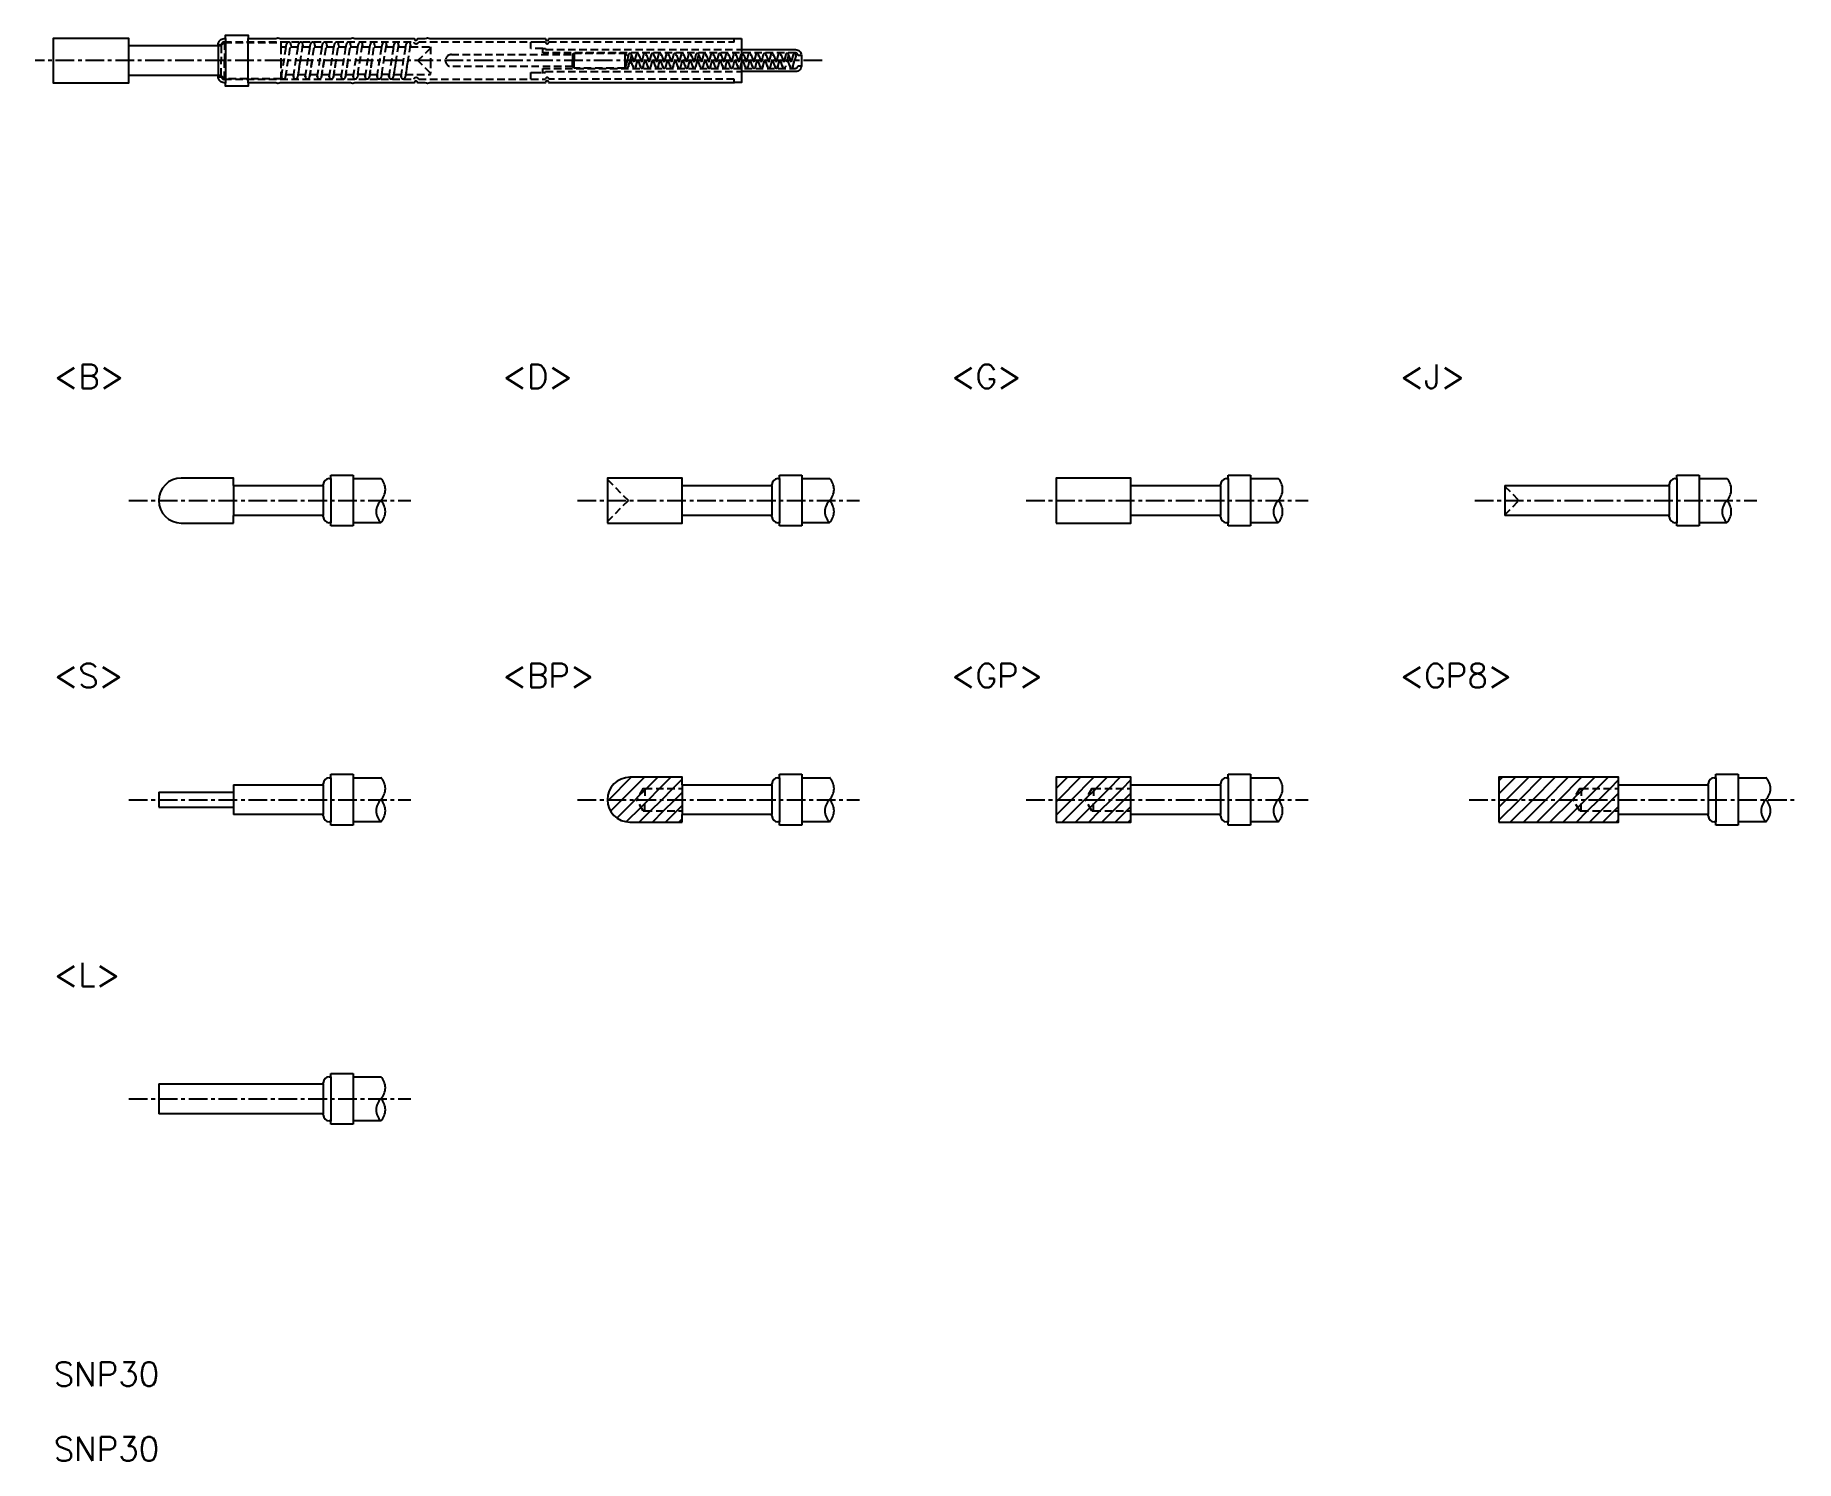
# Model space of a CAD drawing. Extents: x 209 to 327, y -185 to -90.
import ezdxf
from ezdxf.enums import TextEntityAlignment as Align

# ---------------------------------------------------------------- set-up
doc = ezdxf.new("R2010")
doc.units = 0
doc.linetypes.add('CENTER', pattern=[2, 1.25, -0.25, 0.25, -0.25])
doc.linetypes.add('DASHED', pattern=[0.75, 0.5, -0.25])
doc.layers.get('0').update_dxf_attribs({"linetype": 'CONTINUOUS'})
doc.layers.add('CENTER', color=1, linetype='CENTER')
doc.styles.get("Standard").update_dxf_attribs({"font": 'txt.shx', "width": 0.7, "bigfont": 'bigfont.shx'})

# ---------------------------------------------------------------- blocks, each defined once
blk = doc.blocks.new('*X2')
at = {"color": 0, "linetype": 'CONTINUOUS'}
for p, q in [((247.85, -141.27), (249.35, -139.77)), ((248.73, -141.27), (250.23, -139.77)), ((250.37, -140.52), (251.12, -139.77)), ((251.25, -140.52), (252, -139.77)), ((252.14, -140.52), (252.76, -139.9)), ((249.62, -141.27), (249.87, -141.02)), ((249.87, -141.02), (250.26, -140.63)), ((250.26, -140.63), (250.37, -140.52)), ((250.5, -141.27), (251.25, -140.52)), ((251.39, -141.27), (252.14, -140.52)), ((252.27, -141.27), (252.76, -140.78)), ((247.76, -141.36), (247.85, -141.27)), ((247.97, -142.04), (248.73, -141.27)), ((248.39, -142.5), (249.62, -141.27)), ((249.02, -142.75), (250.01, -141.76)), ((249.89, -142.77), (250.64, -142.02)), ((250.01, -141.76), (250.26, -141.52)), ((250.26, -141.52), (250.5, -141.27)), ((250.64, -142.02), (251.39, -141.27)), ((250.77, -142.77), (251.52, -142.02)), ((251.52, -142.02), (252.27, -141.27)), ((251.65, -142.77), (252.4, -142.02)), ((252.4, -142.02), (252.76, -141.67)), ((252.54, -142.77), (252.76, -142.55))]:
    blk.add_line(p, q, dxfattribs=at)
blk = doc.blocks.new('*X3')
at = {"color": 0, "linetype": 'CONTINUOUS'}
for p, q in [((277.76, -140.53), (278.52, -139.77)), ((277.9, -141.27), (279.4, -139.77)), ((278.79, -141.27), (280.29, -139.77)), ((280.42, -140.52), (281.17, -139.77)), ((281.3, -140.52), (282.05, -139.77)), ((282.19, -140.52), (282.76, -139.95)), ((279.67, -141.27), (279.8, -141.14)), ((279.8, -141.14), (280.26, -140.69)), ((280.26, -140.69), (280.42, -140.52)), ((280.55, -141.27), (281.3, -140.52)), ((281.44, -141.27), (282.19, -140.52)), ((282.32, -141.27), (282.76, -140.84)), ((277.76, -142.3), (278.79, -141.27)), ((277.76, -141.42), (277.9, -141.27)), ((278.17, -142.77), (279.67, -141.27)), ((279.05, -142.77), (280.03, -141.8)), ((279.94, -142.77), (280.69, -142.02)), ((280.03, -141.8), (280.26, -141.57)), ((280.26, -141.57), (280.55, -141.27)), ((280.69, -142.02), (281.44, -141.27)), ((280.82, -142.77), (281.57, -142.02)), ((281.57, -142.02), (282.32, -141.27)), ((281.7, -142.77), (282.46, -142.02)), ((282.46, -142.02), (282.76, -141.72)), ((282.59, -142.77), (282.76, -142.6))]:
    blk.add_line(p, q, dxfattribs=at)
blk = doc.blocks.new('*X4')
at = {"color": 0, "linetype": 'CONTINUOUS'}
for p, q in [((307.37, -140.88), (308.48, -139.77)), ((307.37, -140), (307.6, -139.77)), ((307.86, -141.27), (309.36, -139.77)), ((308.75, -141.27), (310.25, -139.77)), ((309.63, -141.27), (311.13, -139.77)), ((310.51, -141.27), (312.01, -139.77)), ((311.4, -141.27), (312.9, -139.77)), ((313.03, -140.52), (313.78, -139.77)), ((313.92, -140.52), (314.67, -139.77)), ((314.8, -140.52), (315.37, -139.95)), ((312.28, -141.27), (312.41, -141.14)), ((312.41, -141.14), (312.87, -140.69)), ((312.87, -140.69), (313.03, -140.52)), ((313.17, -141.27), (313.92, -140.52)), ((314.05, -141.27), (314.8, -140.52)), ((314.93, -141.27), (315.37, -140.84)), ((307.37, -142.65), (308.75, -141.27)), ((307.37, -141.76), (307.86, -141.27)), ((308.13, -142.77), (309.63, -141.27)), ((309.01, -142.77), (310.51, -141.27)), ((309.9, -142.77), (311.4, -141.27)), ((310.78, -142.77), (312.28, -141.27)), ((311.67, -142.77), (312.64, -141.8)), ((312.55, -142.77), (313.3, -142.02)), ((312.64, -141.8), (312.87, -141.57)), ((312.87, -141.57), (313.17, -141.27)), ((313.3, -142.02), (314.05, -141.27)), ((313.43, -142.77), (314.18, -142.02)), ((314.18, -142.02), (314.93, -141.27)), ((314.32, -142.77), (315.07, -142.02)), ((315.07, -142.02), (315.37, -141.72)), ((315.2, -142.77), (315.37, -142.6))]:
    blk.add_line(p, q, dxfattribs=at)

msp = doc.modelspace()

# ---------------------------------------------------------------- linework, layer by layer
at = {"color": 3, "linetype": 'DASHED'}
for p, q in [((221.93, -90.85), (222.15, -90.63)), ((222.13, -90.6), (234.79, -90.6)), ((222.15, -90.63), (222.15, -91.85)), ((222.15, -90.63), (225.93, -90.63)), ((225.93, -90.63), (225.93, -90.93)), ((235.14, -90.6), (243.06, -90.6)), ((242.63, -91.05), (242.63, -90.61)), ((243.06, -90.6), (243.61, -90.6)), ((243.61, -90.61), (243.06, -90.61)), ((243.85, -90.6), (256.23, -90.6)), ((256.23, -90.38), (256.23, -90.38)), ((256.23, -90.6), (256.23, -90.38)), ((256.23, -90.61), (256.23, -90.6)), ((221.73, -90.78), (221.95, -90.78)), ((221.73, -90.85), (221.93, -90.85)), ((221.93, -90.85), (221.93, -91.85)), ((221.95, -90.83), (221.95, -90.78)), ((225.93, -90.93), (226.28, -90.93)), ((225.93, -90.93), (225.93, -91.85)), ((225.96, -92.93), (226.28, -90.93)), ((226.24, -92.96), (226.58, -90.79)), ((226.28, -90.93), (226.31, -90.74)), ((226.56, -90.93), (226.61, -90.93)), ((226.58, -90.79), (226.61, -90.93)), ((226.61, -90.93), (227.08, -90.93)), ((226.76, -92.93), (227.08, -90.93)), ((227.38, -90.79), (227.04, -92.96)), ((227.08, -90.93), (227.11, -90.74)), ((227.08, -90.93), (227.11, -90.74)), ((227.36, -90.93), (227.41, -90.93)), ((227.38, -90.79), (227.41, -90.93)), ((227.41, -90.93), (227.88, -90.93)), ((227.56, -92.93), (227.88, -90.93)), ((227.84, -92.96), (228.18, -90.79)), ((227.88, -90.93), (227.91, -90.74)), ((227.88, -90.93), (227.91, -90.74)), ((228.16, -90.93), (228.21, -90.93)), ((228.18, -90.79), (228.21, -90.93)), ((228.21, -90.93), (228.68, -90.93)), ((228.36, -92.93), (228.68, -90.93)), ((228.64, -92.96), (228.98, -90.79)), ((228.68, -90.93), (228.71, -90.74)), ((228.68, -90.93), (228.71, -90.74)), ((228.96, -90.93), (229.01, -90.93)), ((228.98, -90.79), (229.01, -90.93)), ((229.01, -90.93), (229.48, -90.93)), ((229.16, -92.93), (229.48, -90.93)), ((229.44, -92.96), (229.78, -90.79)), ((229.48, -90.93), (229.51, -90.74)), ((229.48, -90.93), (229.51, -90.74)), ((229.76, -90.93), (229.81, -90.93)), ((229.78, -90.79), (229.81, -90.93)), ((229.81, -90.93), (230.28, -90.93)), ((229.96, -92.93), (230.28, -90.93)), ((230.24, -92.96), (230.58, -90.79)), ((230.28, -90.93), (230.31, -90.74)), ((230.28, -90.93), (230.31, -90.74)), ((230.56, -90.93), (230.61, -90.93)), ((230.58, -90.79), (230.61, -90.93)), ((230.61, -90.93), (231.08, -90.93)), ((230.76, -92.93), (231.08, -90.93)), ((231.07, -92.78), (231.38, -90.79)), ((231.08, -90.93), (231.11, -90.74)), ((231.08, -90.93), (231.11, -90.74)), ((231.36, -90.93), (231.41, -90.93)), ((231.38, -90.79), (231.41, -90.93)), ((231.41, -90.93), (231.88, -90.93)), ((231.56, -92.93), (231.88, -90.93)), ((231.84, -92.96), (232.18, -90.79)), ((231.88, -90.93), (231.91, -90.74)), ((231.88, -90.93), (231.91, -90.74)), ((232.16, -90.93), (232.21, -90.93)), ((232.18, -90.79), (232.21, -90.93)), ((232.21, -90.93), (232.68, -90.93)), ((232.36, -92.93), (232.68, -90.93)), ((232.67, -92.78), (232.98, -90.79)), ((232.68, -90.93), (232.71, -90.74)), ((232.68, -90.93), (232.71, -90.74)), ((232.96, -90.93), (233.01, -90.93)), ((232.98, -90.79), (233.01, -90.93)), ((233.01, -90.93), (233.48, -90.93)), ((233.16, -92.93), (233.48, -90.93)), ((233.78, -90.79), (233.44, -92.96)), ((233.48, -90.93), (233.51, -90.74)), ((233.48, -90.93), (233.51, -90.74)), ((233.76, -90.93), (233.81, -90.93)), ((233.78, -90.79), (233.81, -90.93)), ((233.81, -90.93), (234.28, -90.93)), ((233.96, -92.93), (234.28, -90.93)), ((234.58, -90.79), (234.24, -92.96)), ((234.28, -90.93), (234.31, -90.74)), ((234.28, -90.93), (234.31, -90.74)), ((234.56, -90.93), (234.61, -90.93)), ((234.58, -90.79), (234.61, -90.93)), ((234.61, -90.93), (235.93, -90.93)), ((235.93, -91.02), (235.09, -91.85)), ((235.93, -90.93), (235.93, -91.85)), ((237.33, -91.45), (245.43, -91.45)), ((243.43, -91.05), (242.63, -91.05)), ((243.43, -91.05), (243.63, -91.05)), ((243.43, -91.34), (243.43, -91.05)), ((260.34, -91.34), (243.43, -91.34)), ((243.63, -91.05), (243.63, -91.12)), ((243.63, -91.12), (256.73, -91.12)), ((245.43, -91.45), (245.53, -91.35)), ((245.43, -91.45), (245.43, -91.85)), ((245.53, -91.35), (245.53, -91.85)), ((245.53, -91.35), (248.93, -91.35)), ((248.93, -91.35), (249.15, -91.57)), ((248.93, -91.35), (248.93, -91.85)), ((249.15, -91.57), (249.07, -91.85)), ((249.18, -91.45), (249.15, -91.57)), ((249.37, -91.48), (249.16, -92.27)), ((249.43, -91.85), (249.3, -91.73)), ((249.37, -91.48), (249.51, -91.85)), ((249.68, -91.45), (249.47, -92.24)), ((249.68, -91.45), (249.47, -92.24)), ((249.66, -92.27), (249.87, -91.48)), ((249.79, -91.77), (249.83, -91.85)), ((249.87, -91.48), (250.01, -91.85)), ((250.18, -91.45), (249.97, -92.24)), ((250.18, -91.45), (249.97, -92.24)), ((250.16, -92.27), (250.37, -91.48)), ((250.29, -91.77), (250.33, -91.85)), ((250.37, -91.48), (250.51, -91.85)), ((250.68, -91.45), (250.47, -92.24)), ((250.68, -91.45), (250.47, -92.24)), ((250.66, -92.27), (250.87, -91.48)), ((250.79, -91.77), (250.83, -91.85)), ((250.87, -91.48), (251.01, -91.85)), ((251.18, -91.45), (250.97, -92.24)), ((251.18, -91.45), (250.97, -92.24)), ((251.16, -92.27), (251.37, -91.48)), ((251.29, -91.77), (251.33, -91.85)), ((251.37, -91.48), (251.51, -91.85)), ((251.68, -91.45), (251.47, -92.24)), ((251.68, -91.45), (251.47, -92.24)), ((251.66, -92.27), (251.87, -91.48)), ((251.79, -91.77), (251.83, -91.85)), ((251.87, -91.48), (252.01, -91.85)), ((252.18, -91.45), (251.97, -92.24)), ((252.18, -91.45), (251.97, -92.24)), ((252.16, -92.27), (252.37, -91.48)), ((252.29, -91.77), (252.33, -91.85)), ((252.37, -91.48), (252.51, -91.85)), ((252.68, -91.45), (252.47, -92.24)), ((252.68, -91.45), (252.47, -92.24)), ((252.66, -92.27), (252.87, -91.48)), ((252.79, -91.77), (252.83, -91.85)), ((252.87, -91.48), (253.01, -91.85)), ((253.18, -91.45), (252.97, -92.24)), ((253.18, -91.45), (252.97, -92.24)), ((253.16, -92.27), (253.37, -91.48)), ((253.29, -91.77), (253.33, -91.85)), ((253.37, -91.48), (253.51, -91.85)), ((253.68, -91.45), (253.47, -92.24)), ((253.68, -91.45), (253.47, -92.24)), ((253.77, -91.85), (253.87, -91.48)), ((253.79, -91.77), (253.83, -91.85)), ((253.87, -91.48), (254.01, -91.85)), ((254.18, -91.45), (253.97, -92.24)), ((254.18, -91.45), (253.97, -92.24)), ((254.16, -92.27), (254.37, -91.48)), ((254.29, -91.77), (254.33, -91.85)), ((254.37, -91.48), (254.51, -91.85)), ((254.68, -91.45), (254.47, -92.24)), ((254.68, -91.45), (254.47, -92.24)), ((254.66, -92.27), (254.87, -91.48)), ((254.79, -91.77), (254.83, -91.85)), ((254.87, -91.48), (255.01, -91.85)), ((255.18, -91.45), (254.97, -92.24)), ((255.18, -91.45), (254.97, -92.24)), ((255.16, -92.27), (255.37, -91.48)), ((255.29, -91.77), (255.33, -91.85)), ((255.37, -91.48), (255.51, -91.85)), ((255.68, -91.45), (255.47, -92.24)), ((255.68, -91.45), (255.47, -92.24)), ((255.66, -92.27), (255.87, -91.48)), ((255.79, -91.77), (255.83, -91.85)), ((255.87, -91.48), (256.01, -91.85)), ((256.18, -91.45), (255.97, -92.24)), ((256.18, -91.45), (255.97, -92.24)), ((256.16, -92.27), (256.37, -91.48)), ((256.29, -91.77), (256.33, -91.85)), ((256.37, -91.48), (256.51, -91.85)), ((256.68, -91.45), (256.47, -92.24)), ((256.68, -91.45), (256.47, -92.24)), ((256.66, -92.27), (256.87, -91.48)), ((256.79, -91.77), (256.83, -91.85)), ((256.87, -91.48), (257.01, -91.85)), ((257.18, -91.45), (256.97, -92.24)), ((257.18, -91.45), (256.97, -92.24)), ((257.16, -92.27), (257.37, -91.48)), ((257.29, -91.77), (257.33, -91.85)), ((257.37, -91.48), (257.51, -91.85)), ((257.68, -91.45), (257.47, -92.24)), ((257.68, -91.45), (257.47, -92.24)), ((257.66, -92.27), (257.87, -91.48)), ((257.79, -91.77), (257.83, -91.85)), ((257.87, -91.48), (258.01, -91.85)), ((258.18, -91.45), (257.97, -92.24)), ((258.18, -91.45), (257.97, -92.24)), ((258.16, -92.27), (258.37, -91.48)), ((258.29, -91.77), (258.33, -91.85)), ((258.37, -91.48), (258.51, -91.85)), ((258.68, -91.45), (258.47, -92.24)), ((258.68, -91.45), (258.47, -92.24)), ((258.66, -92.27), (258.87, -91.48)), ((258.79, -91.77), (258.83, -91.85)), ((258.87, -91.48), (259.01, -91.85)), ((259.18, -91.45), (258.97, -92.24)), ((259.18, -91.45), (258.97, -92.24)), ((259.16, -92.27), (259.37, -91.48)), ((259.29, -91.77), (259.33, -91.85)), ((259.37, -91.48), (259.51, -91.85)), ((259.68, -91.45), (259.47, -92.24)), ((259.68, -91.45), (259.47, -92.24)), ((259.87, -91.48), (259.66, -92.27)), ((259.79, -91.77), (259.83, -91.85)), ((259.87, -91.48), (260.01, -91.85)), ((260.18, -91.45), (259.97, -92.24)), ((260.18, -91.45), (259.97, -92.24)), ((260.16, -92.27), (260.37, -91.48)), ((260.37, -91.48), (260.27, -91.85)), ((260.73, -91.5), (260.51, -91.5)), ((221.93, -92.85), (221.73, -92.85)), ((221.73, -92.93), (221.95, -92.93)), ((221.93, -92.85), (221.93, -91.85)), ((222.15, -93.08), (221.93, -92.85)), ((221.95, -92.93), (221.95, -92.88)), ((222.15, -93.08), (222.15, -91.85)), ((225.93, -91.85), (225.93, -93.08)), ((225.93, -92.78), (225.98, -92.78)), ((226.27, -92.78), (226.78, -92.78)), ((226.73, -92.78), (226.76, -92.93)), ((226.76, -92.93), (226.93, -91.85)), ((227.21, -91.85), (227.04, -92.96)), ((227.07, -92.78), (227.58, -92.78)), ((227.53, -92.78), (227.56, -92.93)), ((227.56, -92.93), (227.73, -91.85)), ((228.01, -91.85), (227.84, -92.96)), ((227.87, -92.78), (228.38, -92.78)), ((228.33, -92.78), (228.36, -92.93)), ((228.36, -92.93), (228.53, -91.85)), ((228.81, -91.85), (228.64, -92.96)), ((228.67, -92.78), (229.18, -92.78)), ((229.13, -92.78), (229.16, -92.93)), ((229.16, -92.93), (229.33, -91.85)), ((229.61, -91.85), (229.44, -92.96)), ((229.47, -92.78), (229.98, -92.78)), ((229.93, -92.78), (229.96, -92.93)), ((229.96, -92.93), (230.13, -91.85)), ((230.41, -91.85), (230.24, -92.96)), ((230.27, -92.78), (230.78, -92.78)), ((230.73, -92.78), (230.76, -92.93)), ((230.76, -92.93), (230.93, -91.85)), ((231.07, -92.78), (231.04, -92.96)), ((231.07, -92.78), (231.04, -92.96)), ((231.06, -92.78), (231.07, -92.78)), ((231.53, -92.78), (231.07, -92.78)), ((231.53, -92.78), (231.58, -92.78)), ((231.56, -92.93), (231.53, -92.78)), ((232.01, -91.85), (231.84, -92.96)), ((231.87, -92.78), (232.38, -92.78)), ((232.33, -92.78), (232.36, -92.93)), ((232.36, -92.93), (232.53, -91.85)), ((232.67, -92.78), (232.64, -92.96)), ((232.67, -92.78), (232.64, -92.96)), ((232.66, -92.78), (232.67, -92.78)), ((233.13, -92.78), (232.67, -92.78)), ((233.13, -92.78), (233.18, -92.78)), ((233.16, -92.93), (233.13, -92.78)), ((233.61, -91.85), (233.44, -92.96)), ((233.47, -92.78), (233.98, -92.78)), ((233.93, -92.78), (233.96, -92.93)), ((233.96, -92.93), (234.13, -91.85)), ((234.41, -91.85), (234.24, -92.96)), ((234.27, -92.78), (235.93, -92.78)), ((235.93, -92.69), (235.09, -91.85)), ((235.93, -91.85), (235.93, -92.69)), ((235.93, -92.78), (235.93, -92.69)), ((245.43, -92.25), (237.33, -92.25)), ((242.63, -93.1), (242.63, -92.65)), ((242.63, -92.65), (243.43, -92.65)), ((243.13, -92.65), (243.33, -92.65)), ((243.43, -92.65), (243.43, -92.37)), ((243.43, -92.37), (260.34, -92.37)), ((243.49, -92.65), (243.43, -92.65)), ((243.49, -92.65), (243.63, -92.65)), ((243.63, -92.65), (243.63, -92.59)), ((243.63, -92.59), (256.73, -92.59)), ((245.43, -92.25), (245.43, -91.85)), ((245.53, -92.35), (245.43, -92.25)), ((245.53, -92.35), (245.53, -91.85)), ((248.93, -92.35), (245.53, -92.35)), ((248.93, -91.85), (248.93, -92.35)), ((248.98, -92.3), (248.93, -92.35)), ((249.07, -91.85), (248.97, -92.24)), ((249.15, -92.29), (249.27, -91.85)), ((249.43, -91.85), (249.21, -92.07)), ((249.47, -92.24), (249.35, -91.93)), ((249.51, -91.85), (249.54, -91.95)), ((249.66, -92.27), (249.65, -92.29)), ((249.66, -92.27), (249.65, -92.29)), ((249.97, -92.24), (249.83, -91.85)), ((250.01, -91.85), (250.04, -91.95)), ((250.16, -92.27), (250.15, -92.29)), ((250.16, -92.27), (250.15, -92.29)), ((250.47, -92.24), (250.33, -91.85)), ((250.51, -91.85), (250.54, -91.95)), ((250.66, -92.27), (250.65, -92.29)), ((250.66, -92.27), (250.65, -92.29)), ((250.97, -92.24), (250.83, -91.85)), ((251.01, -91.85), (251.04, -91.95)), ((251.16, -92.27), (251.15, -92.29)), ((251.16, -92.27), (251.15, -92.29)), ((251.47, -92.24), (251.33, -91.85)), ((251.51, -91.85), (251.54, -91.95)), ((251.66, -92.27), (251.65, -92.29)), ((251.66, -92.27), (251.65, -92.29)), ((251.97, -92.24), (251.83, -91.85)), ((252.01, -91.85), (252.04, -91.95)), ((252.16, -92.27), (252.15, -92.29)), ((252.16, -92.27), (252.15, -92.29)), ((252.47, -92.24), (252.33, -91.85)), ((252.51, -91.85), (252.54, -91.95)), ((252.66, -92.27), (252.65, -92.29)), ((252.66, -92.27), (252.65, -92.29)), ((252.97, -92.24), (252.83, -91.85)), ((253.01, -91.85), (253.04, -91.95)), ((253.16, -92.27), (253.15, -92.29)), ((253.16, -92.27), (253.15, -92.29)), ((253.47, -92.24), (253.33, -91.85)), ((253.51, -91.85), (253.54, -91.95)), ((253.66, -92.27), (253.65, -92.29)), ((253.66, -92.27), (253.65, -92.29)), ((253.77, -91.85), (253.66, -92.27)), ((253.97, -92.24), (253.83, -91.85)), ((254.01, -91.85), (254.04, -91.95)), ((254.16, -92.27), (254.15, -92.29)), ((254.16, -92.27), (254.15, -92.29)), ((254.47, -92.24), (254.33, -91.85)), ((254.51, -91.85), (254.54, -91.95)), ((254.66, -92.27), (254.65, -92.29)), ((254.66, -92.27), (254.65, -92.29)), ((254.97, -92.24), (254.83, -91.85)), ((255.01, -91.85), (255.04, -91.95)), ((255.16, -92.27), (255.15, -92.29)), ((255.16, -92.27), (255.15, -92.29)), ((255.47, -92.24), (255.33, -91.85)), ((255.51, -91.85), (255.54, -91.95)), ((255.66, -92.27), (255.65, -92.29)), ((255.66, -92.27), (255.65, -92.29)), ((255.97, -92.24), (255.83, -91.85)), ((256.01, -91.85), (256.04, -91.95)), ((256.16, -92.27), (256.15, -92.29)), ((256.16, -92.27), (256.15, -92.29)), ((256.47, -92.24), (256.33, -91.85)), ((256.51, -91.85), (256.54, -91.95)), ((256.66, -92.27), (256.65, -92.29)), ((256.66, -92.27), (256.65, -92.29)), ((256.97, -92.24), (256.83, -91.85)), ((257.01, -91.85), (257.04, -91.95)), ((257.16, -92.27), (257.15, -92.29)), ((257.16, -92.27), (257.15, -92.29)), ((257.47, -92.24), (257.33, -91.85)), ((257.51, -91.85), (257.54, -91.95)), ((257.66, -92.27), (257.65, -92.29)), ((257.66, -92.27), (257.65, -92.29)), ((257.97, -92.24), (257.83, -91.85)), ((258.01, -91.85), (258.04, -91.95)), ((258.16, -92.27), (258.15, -92.29)), ((258.16, -92.27), (258.15, -92.29)), ((258.47, -92.24), (258.33, -91.85)), ((258.51, -91.85), (258.54, -91.95)), ((258.66, -92.27), (258.65, -92.29)), ((258.66, -92.27), (258.65, -92.29)), ((258.97, -92.24), (258.83, -91.85)), ((259.01, -91.85), (259.04, -91.95)), ((259.16, -92.27), (259.15, -92.29)), ((259.16, -92.27), (259.15, -92.29)), ((259.47, -92.24), (259.33, -91.85)), ((259.51, -91.85), (259.54, -91.95)), ((259.66, -92.27), (259.65, -92.29)), ((259.66, -92.27), (259.65, -92.29)), ((259.97, -92.24), (259.83, -91.85)), ((260.01, -91.85), (260.04, -91.95)), ((260.16, -92.27), (260.15, -92.29)), ((260.16, -92.27), (260.15, -92.29)), ((260.51, -92.2), (260.73, -92.2)), ((222.13, -93.1), (234.79, -93.1)), ((225.93, -93.08), (222.15, -93.08)), ((235.14, -93.1), (243.61, -93.1)), ((243.94, -93.1), (243.85, -93.1)), ((256.23, -93.1), (243.94, -93.1)), ((256.23, -93.32), (256.23, -93.1)), ((247.76, -119.87), (249.16, -121.27)), ((307.76, -120.32), (308.71, -121.27)), ((247.76, -122.67), (249.16, -121.27)), ((307.76, -122.22), (308.71, -121.27)), ((250.16, -140.52), (249.72, -141.27)), ((250.16, -140.52), (250.26, -140.52)), ((250.26, -140.52), (250.26, -141.27)), ((250.26, -140.52), (252.76, -140.52)), ((280.16, -140.52), (279.72, -141.27)), ((280.16, -140.52), (280.26, -140.52)), ((280.26, -140.52), (280.26, -141.27)), ((280.26, -140.52), (282.76, -140.52)), ((312.77, -140.52), (312.34, -141.27)), ((312.77, -140.52), (312.87, -140.52)), ((312.87, -140.52), (315.37, -140.52)), ((312.87, -140.52), (312.87, -141.27)), ((250.16, -142.02), (249.72, -141.27)), ((250.16, -142.02), (250.26, -142.02)), ((250.26, -142.02), (250.26, -141.27)), ((250.26, -142.02), (252.76, -142.02)), ((280.16, -142.02), (279.72, -141.27)), ((280.16, -142.02), (280.26, -142.02)), ((280.26, -142.02), (280.26, -141.27)), ((280.26, -142.02), (282.76, -142.02)), ((312.77, -142.02), (312.34, -141.27)), ((312.77, -142.02), (312.87, -142.02)), ((312.87, -142.02), (312.87, -141.27)), ((312.87, -142.02), (315.37, -142.02))]:
    msp.add_line(p, q, dxfattribs=at)
at = {"color": 7, "linetype": 'CONTINUOUS'}
for p, q in [((222.23, -90.38), (222.23, -93.35)), ((223.73, -93.33), (223.73, -90.38)), ((215.73, -90.85), (215.73, -92.85)), ((221.73, -90.85), (221.73, -92.85)), ((256.73, -91.12), (256.73, -92.59)), ((229.16, -119.8), (229.26, -119.8)), ((229.26, -119.57), (230.76, -119.57)), ((229.26, -119.8), (229.26, -119.57)), ((229.26, -119.8), (229.26, -122.75)), ((230.76, -119.57), (230.76, -119.8)), ((230.76, -119.8), (232.61, -119.8)), ((230.76, -119.8), (230.76, -122.75)), ((259.16, -119.8), (259.26, -119.8)), ((259.26, -119.57), (260.76, -119.57)), ((259.26, -119.8), (259.26, -119.57)), ((259.26, -119.8), (259.26, -122.75)), ((260.76, -119.57), (260.76, -119.8)), ((260.76, -119.8), (262.61, -119.8)), ((260.76, -119.8), (260.76, -122.75)), ((289.16, -119.8), (289.26, -119.8)), ((289.26, -119.8), (289.26, -119.57)), ((289.26, -119.57), (290.76, -119.57)), ((289.26, -119.8), (289.26, -122.75)), ((290.76, -119.57), (290.76, -119.8)), ((290.76, -119.8), (290.76, -122.75)), ((290.76, -119.8), (292.61, -119.8)), ((319.16, -119.8), (319.26, -119.8)), ((319.26, -119.57), (320.76, -119.57)), ((319.26, -119.8), (319.26, -119.57)), ((319.26, -119.8), (319.26, -122.75)), ((320.76, -119.57), (320.76, -119.8)), ((320.76, -119.8), (322.61, -119.8)), ((320.76, -119.8), (320.76, -122.75)), ((222.76, -120.27), (222.76, -122.27)), ((222.76, -120.27), (228.76, -120.27)), ((222.76, -120.27), (222.76, -122.27)), ((228.76, -120.27), (228.76, -120.2)), ((228.76, -120.27), (228.76, -122.27)), ((252.76, -120.27), (258.76, -120.27)), ((258.76, -120.27), (258.76, -120.2)), ((258.76, -120.27), (258.76, -122.27)), ((282.76, -120.27), (288.76, -120.27)), ((288.76, -120.27), (288.76, -120.2)), ((288.76, -120.27), (288.76, -122.27)), ((307.76, -120.27), (318.76, -120.27)), ((307.76, -120.27), (307.76, -122.27)), ((318.76, -120.27), (318.76, -120.2)), ((318.76, -120.27), (318.76, -122.27)), ((222.76, -122.77), (222.76, -122.27)), ((228.76, -122.27), (222.76, -122.27)), ((228.76, -122.35), (228.76, -122.27)), ((258.76, -122.27), (252.76, -122.27)), ((258.76, -122.35), (258.76, -122.27)), ((288.76, -122.27), (282.76, -122.27)), ((288.76, -122.35), (288.76, -122.27)), ((318.76, -122.27), (307.76, -122.27)), ((318.76, -122.35), (318.76, -122.27)), ((219.26, -122.77), (222.76, -122.77)), ((229.26, -122.75), (229.16, -122.75)), ((229.26, -122.97), (229.26, -122.75)), ((229.26, -122.75), (229.26, -122.76)), ((230.76, -122.97), (229.26, -122.97)), ((230.76, -122.75), (230.76, -122.97)), ((232.61, -122.75), (230.76, -122.75)), ((259.26, -122.75), (259.16, -122.75)), ((259.26, -122.97), (259.26, -122.75)), ((259.26, -122.75), (259.26, -122.76)), ((260.76, -122.97), (259.26, -122.97)), ((260.76, -122.75), (260.76, -122.97)), ((262.61, -122.75), (260.76, -122.75)), ((289.26, -122.75), (289.16, -122.75)), ((289.26, -122.75), (289.26, -122.76)), ((289.26, -122.97), (289.26, -122.75)), ((290.76, -122.97), (289.26, -122.97)), ((292.61, -122.75), (290.76, -122.75)), ((290.76, -122.75), (290.76, -122.97)), ((319.26, -122.75), (319.16, -122.75)), ((319.26, -122.97), (319.26, -122.75)), ((319.26, -122.75), (319.26, -122.76)), ((320.76, -122.97), (319.26, -122.97)), ((320.76, -122.75), (320.76, -122.97)), ((322.61, -122.75), (320.76, -122.75)), ((229.16, -139.8), (229.26, -139.8)), ((229.26, -139.8), (229.26, -139.57)), ((229.26, -139.57), (230.76, -139.57)), ((229.26, -139.8), (229.26, -142.75)), ((230.76, -139.57), (230.76, -139.8)), ((230.76, -139.8), (230.76, -142.75)), ((230.76, -139.8), (232.61, -139.8)), ((259.16, -139.8), (259.26, -139.8)), ((259.26, -139.57), (260.76, -139.57)), ((259.26, -139.8), (259.26, -139.57)), ((259.26, -139.8), (259.26, -142.75)), ((260.76, -139.57), (260.76, -139.8)), ((260.76, -139.8), (262.61, -139.8)), ((260.76, -139.8), (260.76, -142.75)), ((289.16, -139.8), (289.26, -139.8)), ((289.26, -139.8), (289.26, -139.57)), ((289.26, -139.57), (290.76, -139.57)), ((289.26, -139.8), (289.26, -142.75)), ((290.76, -139.57), (290.76, -139.8)), ((290.76, -139.8), (290.76, -142.75)), ((290.76, -139.8), (292.61, -139.8)), ((321.77, -139.8), (321.87, -139.8)), ((321.87, -139.57), (323.37, -139.57)), ((321.87, -139.8), (321.87, -139.57)), ((321.87, -139.8), (321.87, -142.75)), ((323.37, -139.57), (323.37, -139.8)), ((323.37, -139.8), (325.22, -139.8)), ((323.37, -139.8), (323.37, -142.75)), ((217.76, -140.77), (217.76, -141.77)), ((217.76, -140.77), (222.76, -140.77)), ((222.76, -140.27), (228.76, -140.27)), ((222.76, -140.27), (222.76, -142.27)), ((228.76, -140.27), (228.76, -140.2)), ((228.76, -140.27), (228.76, -142.27)), ((252.76, -140.27), (252.76, -142.27)), ((252.76, -140.27), (258.76, -140.27)), ((258.76, -140.27), (258.76, -140.2)), ((258.76, -140.27), (258.76, -142.27)), ((282.76, -140.27), (288.76, -140.27)), ((288.76, -140.27), (288.76, -140.2)), ((288.76, -140.27), (288.76, -142.27)), ((315.37, -140.27), (321.37, -140.27)), ((321.37, -140.27), (321.37, -140.2)), ((321.37, -140.27), (321.37, -142.27)), ((217.76, -141.77), (222.76, -141.77)), ((228.76, -142.27), (222.76, -142.27)), ((228.76, -142.35), (228.76, -142.27)), ((252.76, -142.77), (252.76, -142.27)), ((258.76, -142.27), (252.76, -142.27)), ((258.76, -142.35), (258.76, -142.27)), ((288.76, -142.27), (282.76, -142.27)), ((288.76, -142.35), (288.76, -142.27)), ((321.37, -142.27), (315.37, -142.27)), ((321.37, -142.35), (321.37, -142.27)), ((229.26, -142.75), (229.16, -142.75)), ((229.26, -142.75), (229.26, -142.76)), ((229.26, -142.97), (229.26, -142.75)), ((230.76, -142.97), (229.26, -142.97)), ((232.61, -142.75), (230.76, -142.75)), ((230.76, -142.75), (230.76, -142.97)), ((249.26, -142.77), (252.76, -142.77)), ((259.26, -142.75), (259.16, -142.75)), ((259.26, -142.97), (259.26, -142.75)), ((259.26, -142.75), (259.26, -142.76)), ((260.76, -142.97), (259.26, -142.97)), ((260.76, -142.75), (260.76, -142.97)), ((262.61, -142.75), (260.76, -142.75)), ((289.26, -142.75), (289.16, -142.75)), ((289.26, -142.75), (289.26, -142.76)), ((289.26, -142.97), (289.26, -142.75)), ((290.76, -142.97), (289.26, -142.97)), ((292.61, -142.75), (290.76, -142.75)), ((290.76, -142.75), (290.76, -142.97)), ((321.87, -142.75), (321.77, -142.75)), ((321.87, -142.97), (321.87, -142.75)), ((321.87, -142.75), (321.87, -142.76)), ((323.37, -142.97), (321.87, -142.97)), ((323.37, -142.75), (323.37, -142.97)), ((325.22, -142.75), (323.37, -142.75)), ((229.16, -159.8), (229.26, -159.8)), ((229.26, -159.57), (230.76, -159.57)), ((229.26, -159.8), (229.26, -159.57)), ((229.26, -159.8), (229.26, -162.75)), ((230.76, -159.57), (230.76, -159.8)), ((230.76, -159.8), (232.61, -159.8)), ((230.76, -159.8), (230.76, -162.75)), ((217.76, -160.27), (228.76, -160.27)), ((217.76, -160.27), (217.76, -162.27)), ((228.76, -160.27), (228.76, -160.2)), ((228.76, -160.27), (228.76, -162.27)), ((228.76, -162.27), (217.76, -162.27)), ((228.76, -162.35), (228.76, -162.27)), ((229.26, -162.75), (229.16, -162.75)), ((229.26, -162.97), (229.26, -162.75)), ((229.26, -162.75), (229.26, -162.76)), ((230.76, -162.97), (229.26, -162.97)), ((230.76, -162.75), (230.76, -162.97)), ((232.61, -162.75), (230.76, -162.75))]:
    msp.add_line(p, q, dxfattribs=at)
msp.add_lwpolyline([(256.73, -90.38), (256.73, -91.12), (260.34, -91.12, -0.414214), (260.73, -91.5), (260.73, -92.2, -0.414214), (260.34, -92.59), (256.73, -92.59), (256.73, -93.32), (256.23, -93.32), (256.23, -93.33), (243.85, -93.33, 1), (243.61, -93.33), (235.88, -93.33, -0.333333), (235.58, -93.33), (235.08, -93.33, 1), (234.84, -93.33), (230.88, -93.33, -0.333333), (230.58, -93.33), (225.88, -93.33, -0.333333), (225.58, -93.33), (223.73, -93.33), (223.73, -93.55), (222.23, -93.55), (222.23, -93.33), (222.13, -93.33, -0.414214), (221.73, -92.93), (221.73, -92.85), (215.73, -92.85), (215.73, -93.35), (210.73, -93.35), (210.73, -90.35), (215.73, -90.35), (215.73, -90.85), (221.73, -90.85), (221.73, -90.78, -0.414214), (222.13, -90.38), (222.23, -90.38), (222.23, -90.15), (223.73, -90.15), (223.73, -90.38), (225.58, -90.38, -0.333333), (225.88, -90.38), (230.58, -90.38, -0.333333), (230.88, -90.38), (234.84, -90.38, 1), (235.08, -90.38), (235.58, -90.38, -0.333333), (235.88, -90.38), (243.61, -90.38, 1), (243.85, -90.38), (256.23, -90.38), (256.23, -90.38), (256.73, -90.38)], format="xyb", close=True, dxfattribs=at)
for points in [[(222.76, -120.27), (222.76, -119.77), (219.26, -119.77, 1), (219.26, -122.77, -0.697287)], [(252.76, -140.27), (252.76, -139.77), (249.26, -139.77, 1), (249.26, -142.77, -0.697287)]]:
    msp.add_lwpolyline(points, format="xyb", dxfattribs=at)
for points in [[(247.76, -122.77), (252.76, -122.77), (252.76, -119.77), (247.76, -119.77)], [(277.76, -122.77), (282.76, -122.77), (282.76, -119.77), (277.76, -119.77)], [(277.76, -142.77), (282.76, -142.77), (282.76, -139.77), (277.76, -139.77)], [(307.37, -142.77), (315.37, -142.77), (315.37, -139.77), (307.37, -139.77)]]:
    msp.add_lwpolyline(points, close=True, dxfattribs=at)
at = {"color": 3, "linetype": 'DASHED'}
for centre, radius, start, end in [((222.13, -90.78), 0.175, 90, 180), ((226.45, -90.76), 0.139, 344.828, 173.678), ((227.25, -90.76), 0.139, 344.828, 173.678), ((227.25, -90.76), 0.139, 344.828, 173.678), ((228.05, -90.76), 0.139, 344.828, 173.678), ((228.05, -90.76), 0.139, 344.828, 173.678), ((228.85, -90.76), 0.139, 344.828, 173.678), ((228.85, -90.76), 0.139, 344.828, 173.678), ((229.65, -90.76), 0.139, 344.828, 173.678), ((229.65, -90.76), 0.139, 344.828, 173.678), ((230.45, -90.76), 0.139, 344.828, 173.678), ((230.45, -90.76), 0.139, 344.828, 173.678), ((231.25, -90.76), 0.139, 344.828, 173.678), ((231.25, -90.76), 0.139, 344.828, 173.678), ((232.05, -90.76), 0.139, 344.828, 173.678), ((232.05, -90.76), 0.139, 344.828, 173.678), ((232.85, -90.76), 0.139, 344.827, 173.679), ((232.85, -90.76), 0.139, 344.827, 173.679), ((233.65, -90.76), 0.139, 344.828, 173.678), ((233.65, -90.76), 0.139, 344.828, 173.678), ((234.45, -90.76), 0.139, 344.828, 173.678), ((234.45, -90.76), 0.139, 344.828, 173.678), ((234.97, -90.53), 0.191, 204.0565, 335.9435), ((243.73, -90.6), 0.12, 180, 0), ((237.33, -91.85), 0.4, 90, 180), ((243.63, -91.12), 0.000001, 180, 270), ((249.27, -91.47), 0.0981, 352.1699, 168.5491), ((249.77, -91.47), 0.0981, 352.1603, 168.5588), ((249.77, -91.47), 0.0981, 352.1603, 168.5588), ((250.27, -91.47), 0.0981, 352.1603, 168.5588), ((250.27, -91.47), 0.0981, 352.1603, 168.5588), ((250.77, -91.47), 0.0981, 352.1603, 168.5588), ((250.77, -91.47), 0.0981, 352.1603, 168.5588), ((251.27, -91.47), 0.0981, 352.1603, 168.5588), ((251.27, -91.47), 0.0981, 352.1603, 168.5588), ((251.77, -91.47), 0.0981, 352.1603, 168.5588), ((251.77, -91.47), 0.0981, 352.1603, 168.5588), ((252.27, -91.47), 0.0981, 352.1603, 168.5588), ((252.27, -91.47), 0.0981, 352.1603, 168.5588), ((252.77, -91.47), 0.0981, 352.1603, 168.5588), ((252.77, -91.47), 0.0981, 352.1603, 168.5588), ((253.27, -91.47), 0.0981, 352.1603, 168.5588), ((253.27, -91.47), 0.0981, 352.1603, 168.5588), ((253.77, -91.47), 0.0981, 352.1603, 168.5588), ((253.77, -91.47), 0.0981, 352.1603, 168.5588), ((254.27, -91.47), 0.0981, 352.1603, 168.5588), ((254.27, -91.47), 0.0981, 352.1603, 168.5588), ((254.77, -91.47), 0.0981, 352.1603, 168.5588), ((254.77, -91.47), 0.0981, 352.1603, 168.5588), ((255.27, -91.47), 0.0981, 352.1603, 168.5588), ((255.27, -91.47), 0.0981, 352.1603, 168.5588), ((255.77, -91.47), 0.0981, 352.1603, 168.5588), ((255.77, -91.47), 0.0981, 352.1603, 168.5588), ((256.27, -91.47), 0.0981, 352.1603, 168.5588), ((256.27, -91.47), 0.0981, 352.1603, 168.5588), ((256.77, -91.47), 0.0981, 352.1603, 168.5588), ((256.77, -91.47), 0.0981, 352.1603, 168.5588), ((257.27, -91.47), 0.0981, 352.1603, 168.5588), ((257.27, -91.47), 0.0981, 352.1603, 168.5588), ((257.77, -91.47), 0.0981, 352.1604, 168.5587), ((257.77, -91.47), 0.0981, 352.1604, 168.5587), ((258.27, -91.47), 0.0981, 352.1603, 168.5588), ((258.27, -91.47), 0.0981, 352.1603, 168.5588), ((258.77, -91.47), 0.0981, 352.1603, 168.5588), ((258.77, -91.47), 0.0981, 352.1603, 168.5588), ((259.27, -91.47), 0.0981, 352.1603, 168.5588), ((259.27, -91.47), 0.0981, 352.1603, 168.5588), ((259.77, -91.47), 0.0981, 352.1603, 168.5588), ((259.77, -91.47), 0.0981, 352.1603, 168.5588), ((260.27, -91.47), 0.0981, 352.1603, 168.5588), ((260.27, -91.47), 0.0981, 352.1603, 168.5588), ((260.34, -91.5), 0.165, 0, 90), ((222.13, -92.93), 0.175, 180, 270), ((226.1, -92.94), 0.139, 163.921, 351.8993), ((226.9, -92.94), 0.139, 163.921, 351.8993), ((226.9, -92.94), 0.139, 163.921, 351.8993), ((227.7, -92.94), 0.139, 163.921, 351.8993), ((227.7, -92.94), 0.139, 163.921, 351.8993), ((228.5, -92.94), 0.139, 163.921, 351.8993), ((228.5, -92.94), 0.139, 163.921, 351.8993), ((229.3, -92.94), 0.139, 163.921, 351.8993), ((229.3, -92.94), 0.139, 163.921, 351.8993), ((230.1, -92.94), 0.139, 163.921, 351.8993), ((230.1, -92.94), 0.139, 163.921, 351.8993), ((230.9, -92.94), 0.139, 163.921, 351.8993), ((230.9, -92.94), 0.139, 163.921, 351.8993), ((231.7, -92.94), 0.139, 163.921, 351.8993), ((231.7, -92.94), 0.139, 163.921, 351.8993), ((232.5, -92.94), 0.139, 163.921, 351.8993), ((232.5, -92.94), 0.139, 163.921, 351.8993), ((233.3, -92.94), 0.139, 163.921, 351.8993), ((233.3, -92.94), 0.139, 163.921, 351.8993), ((234.1, -92.94), 0.139, 163.921, 351.8993), ((234.1, -92.94), 0.139, 163.921, 351.8993), ((234.97, -93.18), 0.191, 24.0565, 155.9435), ((237.33, -91.85), 0.4, 180, 270), ((243.73, -93.1), 0.12, 0, 180), ((243.63, -92.59), 0.000001, 90, 180), ((249.06, -92.26), 0.0981, 161.4509, 337.8331), ((249.06, -92.26), 0.0981, 337.8331, 352.1669), ((249.43, -91.85), 0.000001, 315, 45), ((249.56, -92.26), 0.0981, 161.4509, 168.5489), ((249.56, -92.26), 0.0981, 161.4509, 168.5489), ((249.56, -92.26), 0.0981, 168.5489, 352.1669), ((250.06, -92.26), 0.0981, 161.4509, 168.5489), ((250.06, -92.26), 0.0981, 161.4509, 168.5489), ((250.06, -92.26), 0.0981, 168.5489, 352.1669), ((250.56, -92.26), 0.0981, 161.4509, 168.5489), ((250.56, -92.26), 0.0981, 161.4509, 168.5489), ((250.56, -92.26), 0.0981, 168.5489, 352.1669), ((251.06, -92.26), 0.0981, 161.4509, 168.5489), ((251.06, -92.26), 0.0981, 161.4509, 168.5489), ((251.06, -92.26), 0.0981, 168.5489, 352.1669), ((251.56, -92.26), 0.0981, 161.4509, 168.5489), ((251.56, -92.26), 0.0981, 161.4509, 168.5489), ((251.56, -92.26), 0.0981, 168.5489, 352.1669), ((252.06, -92.26), 0.0981, 161.4509, 168.5489), ((252.06, -92.26), 0.0981, 161.4509, 168.5489), ((252.06, -92.26), 0.0981, 168.5489, 352.1669), ((252.56, -92.26), 0.0981, 161.4509, 168.5489), ((252.56, -92.26), 0.0981, 161.4509, 168.5489), ((252.56, -92.26), 0.0981, 168.5489, 352.1669), ((253.06, -92.26), 0.0981, 161.4509, 168.5489), ((253.06, -92.26), 0.0981, 161.4509, 168.5489), ((253.06, -92.26), 0.0981, 168.5489, 352.1669), ((253.56, -92.26), 0.0981, 161.4509, 168.5489), ((253.56, -92.26), 0.0981, 161.4509, 168.5489), ((253.56, -92.26), 0.0981, 168.5489, 352.1669), ((254.06, -92.26), 0.0981, 161.4509, 168.5489), ((254.06, -92.26), 0.0981, 161.4509, 168.5489), ((254.06, -92.26), 0.0981, 168.5489, 352.1669), ((254.56, -92.26), 0.0981, 161.4509, 168.5489), ((254.56, -92.26), 0.0981, 161.4509, 168.5489), ((254.56, -92.26), 0.0981, 168.5489, 352.1669), ((255.06, -92.26), 0.0981, 161.4509, 168.5489), ((255.06, -92.26), 0.0981, 161.4509, 168.5489), ((255.06, -92.26), 0.0981, 168.5489, 352.1669), ((255.56, -92.26), 0.0981, 161.4509, 168.5489), ((255.56, -92.26), 0.0981, 161.4509, 168.5489), ((255.56, -92.26), 0.0981, 168.5489, 352.1669), ((256.06, -92.26), 0.0981, 161.4509, 168.5489), ((256.06, -92.26), 0.0981, 161.4509, 168.5489), ((256.06, -92.26), 0.0981, 168.5489, 352.1669), ((256.56, -92.26), 0.0981, 161.4509, 168.5489), ((256.56, -92.26), 0.0981, 161.4509, 168.5489), ((256.56, -92.26), 0.0981, 168.5489, 352.1669), ((257.06, -92.26), 0.0981, 161.4509, 168.5489), ((257.06, -92.26), 0.0981, 161.4509, 168.5489), ((257.06, -92.26), 0.0981, 168.5489, 352.1669), ((257.56, -92.26), 0.0981, 161.4509, 168.5489), ((257.56, -92.26), 0.0981, 161.4509, 168.5489), ((257.56, -92.26), 0.0981, 168.5489, 352.1669), ((258.06, -92.26), 0.0981, 161.4509, 168.5489), ((258.06, -92.26), 0.0981, 161.4509, 168.5489), ((258.06, -92.26), 0.0981, 168.5489, 352.1669), ((258.56, -92.26), 0.0981, 161.4509, 168.5489), ((258.56, -92.26), 0.0981, 161.4509, 168.5489), ((258.56, -92.26), 0.0981, 168.5489, 352.1669), ((259.06, -92.26), 0.0981, 161.4509, 168.5489), ((259.06, -92.26), 0.0981, 161.4509, 168.5489), ((259.06, -92.26), 0.0981, 168.5489, 352.1669), ((259.56, -92.26), 0.0981, 161.4509, 168.5489), ((259.56, -92.26), 0.0981, 161.4509, 168.5489), ((259.56, -92.26), 0.0981, 168.5489, 352.1669), ((260.06, -92.26), 0.0981, 161.4509, 168.5489), ((260.06, -92.26), 0.0981, 161.4509, 168.5489), ((260.06, -92.26), 0.0981, 168.5489, 352.1669), ((260.34, -92.2), 0.165, 270, 0)]:
    msp.add_arc(centre, radius, start, end, dxfattribs=at)
at = {"color": 7, "linetype": 'CONTINUOUS'}
for centre, radius, start, end in [((229.16, -120.2), 0.4, 90, 180), ((231.88, -120.53), 1.03, 314.457, 45.543), ((259.16, -120.2), 0.4, 90, 180), ((261.88, -120.53), 1.03, 314.457, 45.543), ((289.16, -120.2), 0.4, 90, 180), ((291.88, -120.53), 1.03, 314.457, 45.543), ((319.16, -120.2), 0.4, 90, 180), ((321.88, -120.53), 1.03, 314.457, 45.543), ((229.16, -122.35), 0.4, 180, 270), ((233.33, -122.01), 1.03, 134.457, 225.543), ((231.88, -122.01), 1.03, 314.457, 45.543), ((259.16, -122.35), 0.4, 180, 270), ((263.33, -122.01), 1.03, 134.457, 225.543), ((261.88, -122.01), 1.03, 314.457, 45.543), ((289.16, -122.35), 0.4, 180, 270), ((293.33, -122.01), 1.03, 134.457, 225.543), ((291.88, -122.01), 1.03, 314.457, 45.543), ((319.16, -122.35), 0.4, 180, 270), ((323.33, -122.01), 1.03, 134.457, 225.543), ((321.88, -122.01), 1.03, 314.457, 45.543), ((229.16, -140.2), 0.4, 90, 180), ((231.88, -140.53), 1.03, 314.457, 45.543), ((259.16, -140.2), 0.4, 90, 180), ((261.88, -140.53), 1.03, 314.457, 45.543), ((289.16, -140.2), 0.4, 90, 180), ((291.88, -140.53), 1.03, 314.457, 45.543), ((321.77, -140.2), 0.4, 90, 180), ((324.5, -140.53), 1.03, 314.457, 45.543), ((229.16, -142.35), 0.4, 180, 270), ((233.33, -142.01), 1.03, 134.457, 225.543), ((231.88, -142.01), 1.03, 314.457, 45.543), ((259.16, -142.35), 0.4, 180, 270), ((263.33, -142.01), 1.03, 134.457, 225.543), ((261.88, -142.01), 1.03, 314.457, 45.543), ((289.16, -142.35), 0.4, 180, 270), ((293.33, -142.01), 1.03, 134.457, 225.543), ((291.88, -142.01), 1.03, 314.457, 45.543), ((321.77, -142.35), 0.4, 180, 270), ((325.94, -142.01), 1.03, 134.457, 225.543), ((324.5, -142.01), 1.03, 314.457, 45.543), ((229.16, -160.2), 0.4, 90, 180), ((231.88, -160.53), 1.03, 314.457, 45.543), ((233.33, -162.01), 1.03, 134.457, 225.543), ((231.88, -162.01), 1.03, 314.457, 45.543), ((229.16, -162.35), 0.4, 180, 270)]:
    msp.add_arc(centre, radius, start, end, dxfattribs=at)
at = {"layer": 'CENTER', "color": 1, "linetype": 'CENTER'}
for p, q in [((262.11, -91.85), (209.5, -91.85)), ((215.76, -121.27), (234.61, -121.27)), ((245.76, -121.27), (264.61, -121.27)), ((275.76, -121.27), (294.61, -121.27)), ((305.76, -121.27), (324.61, -121.27)), ((215.76, -141.27), (234.61, -141.27)), ((245.76, -141.27), (264.61, -141.27)), ((275.76, -141.27), (294.61, -141.27)), ((305.37, -141.27), (327.22, -141.27)), ((215.76, -161.27), (234.61, -161.27))]:
    msp.add_line(p, q, dxfattribs=at)

# ---------------------------------------------------------------- block references
at = {"color": 3, "linetype": 'CONTINUOUS'}
for name in ['*X2', '*X3', '*X4']:
    msp.add_blockref(name, (0, 0), dxfattribs=at)

# ---------------------------------------------------------------- texts
at = {"color": 7, "linetype": 'CONTINUOUS'}
for s, p in [('<B>', (210.73, -112.97)), ('<D>', (240.73, -112.97)), ('<G>', (270.73, -112.97)), ('<J>', (300.73, -112.97)), ('<S>', (210.73, -132.97)), ('<BP>', (240.73, -132.97)), ('<GP>', (270.73, -132.97)), ('<GP8>', (300.73, -132.97)), ('<L>', (210.73, -152.97)), ('SNP30', (210.73, -179.68)), ('SNP30', (210.73, -184.68))]:
    msp.add_text(s, height=1.6, dxfattribs=at).set_placement(p, align=Align.MIDDLE_LEFT)

doc.saveas('drawing.dxf')
